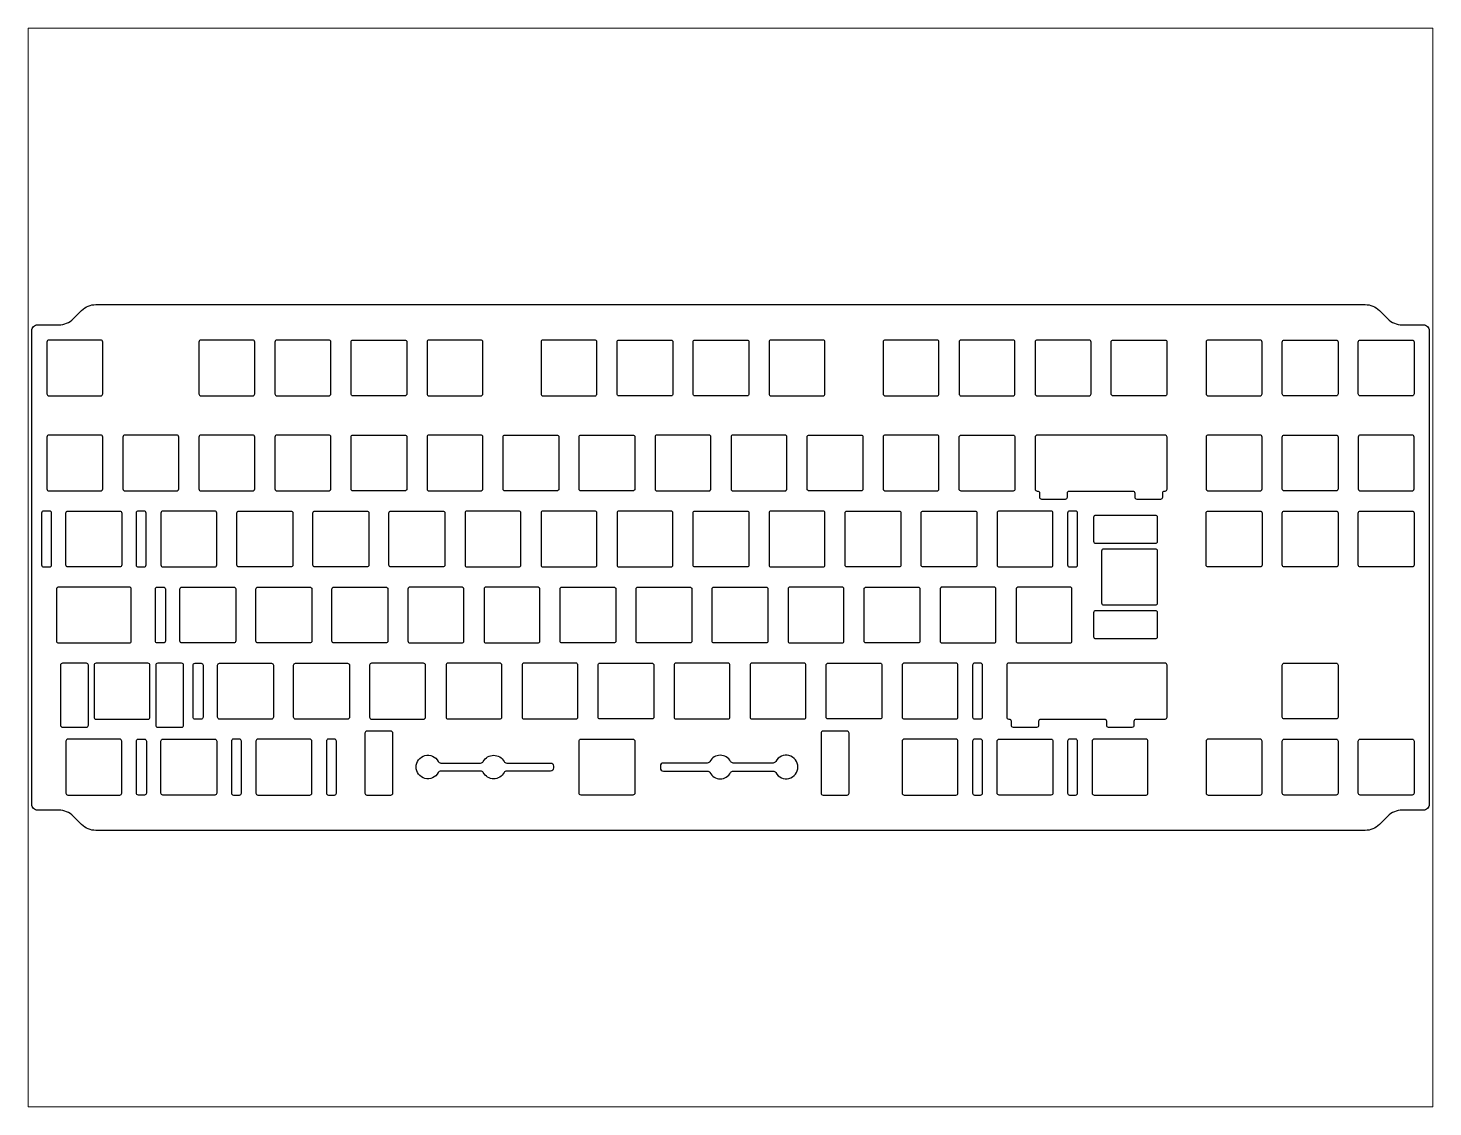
# Paper-space layout 'Layout1' of a CAD drawing. Header units: millimetres. Extents: x 1.08 to 9.69, y 0.83 to 7.44.
# The model-space entities are those that its viewports show. They can reach past a viewport. Long polylines and large blocks are cut down to what shows.
import ezdxf

# ---------------------------------------------------------------- set-up
doc = ezdxf.new("R2010")
doc.units = ezdxf.units.MM
doc.header["$MEASUREMENT"] = 0

msp = doc.modelspace()

# ---------------------------------------------------------------- linework, layer by layer
for points in [[(348.93, 698.27), (348.93, 579.67, -0.414214), (347.43, 578.17), (342.15, 578.17, 0.198912), (338.55, 576.68), (336.45, 574.58, -0.198912), (332.86, 573.09), (14.8, 573.09, -0.198912), (11.21, 574.58), (9.11, 576.68, 0.198912), (5.52, 578.17), (0.23, 578.17, -0.414214), (-1.27, 579.67), (-1.27, 698.27, -0.414214), (0.23, 699.77), (5.52, 699.77, 0.198912), (9.11, 701.26), (11.21, 703.36, -0.198912), (14.8, 704.85), (332.86, 704.85, -0.198912), (336.45, 703.36), (338.55, 701.26, 0.198912), (342.15, 699.77), (347.43, 699.77, -0.414214)], [(2.52, 695.47), (2.52, 682.48, 0.414214), (3.03, 681.97), (16.02, 681.97, 0.414214), (16.52, 682.48), (16.52, 695.47, 0.414214), (16.02, 695.97), (3.03, 695.97, 0.414214)], [(40.62, 695.47), (40.62, 682.48, 0.414214), (41.13, 681.97), (54.12, 681.97, 0.414214), (54.62, 682.48), (54.62, 695.47, 0.414214), (54.12, 695.97), (41.13, 695.97, 0.414214)], [(73.67, 682.48), (73.67, 695.47, 0.414214), (73.17, 695.97), (60.18, 695.97, 0.414214), (59.68, 695.47), (59.68, 682.48, 0.414214), (60.18, 681.97), (73.17, 681.97, 0.414214)], [(78.73, 695.47, -0.414214), (79.23, 695.97), (92.22, 695.97, -0.414214), (92.72, 695.47), (92.72, 682.48, -0.414214), (92.22, 681.97), (79.23, 681.97, -0.414214), (78.73, 682.48)], [(111.27, 695.97), (98.28, 695.97, 0.414214), (97.78, 695.47), (97.78, 682.48, 0.414214), (98.28, 681.97), (111.27, 681.97, 0.414214), (111.77, 682.48), (111.77, 695.47, 0.414214)], [(140.35, 682.48), (140.35, 695.47, 0.414214), (139.85, 695.97), (126.85, 695.97, 0.414214), (126.35, 695.47), (126.35, 682.48, 0.414214), (126.85, 681.97), (139.85, 681.97, 0.414214)], [(145.9, 681.97, -0.414214), (145.4, 682.48), (145.4, 695.47, -0.414214), (145.9, 695.97), (158.9, 695.97, -0.414214), (159.4, 695.47), (159.4, 682.48, -0.414214), (158.9, 681.97)], [(164.45, 695.47, -0.414214), (164.95, 695.97), (177.95, 695.97, -0.414214), (178.45, 695.47), (178.45, 682.48, -0.414214), (177.95, 681.97), (164.95, 681.97, -0.414214), (164.45, 682.48)], [(184, 681.97), (197, 681.97, 0.414214), (197.5, 682.48), (197.5, 695.47, 0.414214), (197, 695.97), (184, 695.97, 0.414214), (183.5, 695.47), (183.5, 682.48, 0.414214)], [(212.08, 695.47), (212.08, 682.48, 0.414214), (212.58, 681.97), (225.57, 681.97, 0.414214), (226.07, 682.48), (226.07, 695.47, 0.414214), (225.57, 695.97), (212.58, 695.97, 0.414214)], [(244.63, 695.97), (231.62, 695.97, 0.414214), (231.12, 695.47), (231.12, 682.48, 0.414214), (231.62, 681.97), (244.63, 681.97, 0.414214), (245.12, 682.48), (245.12, 695.47, 0.414214)], [(264.18, 682.48), (264.18, 695.47, 0.414214), (263.67, 695.97), (250.68, 695.97, 0.414214), (250.18, 695.47), (250.18, 682.48, 0.414214), (250.68, 681.97), (263.67, 681.97, 0.414214)], [(282.72, 695.97, -0.414214), (283.22, 695.47), (283.22, 682.48, -0.414214), (282.72, 681.97), (269.73, 681.97, -0.414214), (269.23, 682.48), (269.23, 695.47, -0.414214), (269.73, 695.97)], [(293.54, 681.97), (306.54, 681.97, 0.414214), (307.04, 682.48), (307.04, 695.47, 0.414214), (306.54, 695.97), (293.54, 695.97, 0.414214), (293.04, 695.47), (293.04, 682.48, 0.414214)], [(312.09, 695.47, -0.414214), (312.59, 695.97), (325.59, 695.97, -0.414214), (326.09, 695.47), (326.09, 682.48, -0.414214), (325.59, 681.97), (312.59, 681.97, -0.414214), (312.09, 682.48)], [(345.14, 682.48, -0.414214), (344.64, 681.97), (331.64, 681.97, -0.414214), (331.14, 682.48), (331.14, 695.47, -0.414214), (331.64, 695.97), (344.64, 695.97, -0.414214), (345.14, 695.47)], [(16.02, 672.16), (3.03, 672.16, 0.414214), (2.52, 671.66), (2.52, 658.66, 0.414214), (3.03, 658.16), (16.02, 658.16, 0.414214), (16.52, 658.66), (16.52, 671.66, 0.414214)], [(35.57, 658.66), (35.57, 671.66, 0.414214), (35.07, 672.16), (22.07, 672.16, 0.414214), (21.57, 671.66), (21.57, 658.66, 0.414214), (22.07, 658.16), (35.07, 658.16, 0.414214)], [(54.12, 672.16), (41.13, 672.16, 0.414214), (40.62, 671.66), (40.62, 658.66, 0.414214), (41.13, 658.16), (54.12, 658.16, 0.414214), (54.62, 658.66), (54.62, 671.66, 0.414214)], [(59.68, 671.66), (59.68, 658.66, 0.414214), (60.18, 658.16), (73.17, 658.16, 0.414214), (73.67, 658.66), (73.67, 671.66, 0.414214), (73.17, 672.16), (60.18, 672.16, 0.414214)], [(92.72, 658.66, -0.414214), (92.22, 658.16), (79.23, 658.16, -0.414214), (78.73, 658.66), (78.73, 671.66, -0.414214), (79.23, 672.16), (92.22, 672.16, -0.414214), (92.72, 671.66)], [(111.27, 672.16), (98.28, 672.16, 0.414214), (97.78, 671.66), (97.78, 658.66, 0.414214), (98.28, 658.16), (111.27, 658.16, 0.414214), (111.77, 658.66), (111.77, 671.66, 0.414214)], [(116.83, 671.66, -0.414214), (117.33, 672.16), (130.32, 672.16, -0.414214), (130.82, 671.66), (130.82, 658.66, -0.414214), (130.32, 658.16), (117.33, 658.16, -0.414214), (116.83, 658.66)], [(149.87, 658.66, -0.414214), (149.37, 658.16), (136.38, 658.16, -0.414214), (135.88, 658.66), (135.88, 671.66, -0.414214), (136.38, 672.16), (149.37, 672.16, -0.414214), (149.87, 671.66)], [(168.92, 658.66), (168.92, 671.66, 0.414214), (168.43, 672.16), (155.43, 672.16, 0.414214), (154.93, 671.66), (154.93, 658.66, 0.414214), (155.43, 658.16), (168.43, 658.16, 0.414214)], [(187.47, 672.16), (174.47, 672.16, 0.414214), (173.97, 671.66), (173.97, 658.66, 0.414214), (174.47, 658.16), (187.47, 658.16, 0.414214), (187.97, 658.66), (187.97, 671.66, 0.414214)], [(206.53, 672.16, -0.414214), (207.02, 671.66), (207.02, 658.66, -0.414214), (206.53, 658.16), (193.53, 658.16, -0.414214), (193.03, 658.66), (193.03, 671.66, -0.414214), (193.53, 672.16)], [(225.57, 672.16), (212.58, 672.16, 0.414214), (212.08, 671.66), (212.08, 658.66, 0.414214), (212.58, 658.16), (225.57, 658.16, 0.414214), (226.07, 658.66), (226.07, 671.66, 0.414214)], [(244.63, 672.13, -0.414214), (245.13, 671.63), (245.13, 658.63, -0.414214), (244.63, 658.13), (231.63, 658.13, -0.414214), (231.13, 658.63), (231.13, 671.63, -0.414214), (231.63, 672.13)], [(257.77, 656.13, 0.414214), (258.27, 656.63), (258.27, 657.63, -0.414214), (258.77, 658.13), (274.64, 658.13, -0.414214), (275.14, 657.63), (275.14, 656.63, 0.414214), (275.64, 656.13), (281.64, 656.13, 0.414214), (282.14, 656.63), (282.14, 657.63, -0.414214), (282.64, 658.13), (282.73, 658.13, 0.414214), (283.23, 658.63), (283.23, 671.63, 0.414214), (282.73, 672.13), (250.68, 672.13, 0.414214), (250.18, 671.63), (250.18, 658.63, 0.414214), (250.68, 658.13), (250.77, 658.13, -0.414214), (251.27, 657.63), (251.27, 656.63, 0.414214), (251.77, 656.13)], [(307.04, 658.66), (307.04, 671.66, 0.414214), (306.54, 672.16), (293.54, 672.16, 0.414214), (293.04, 671.66), (293.04, 658.66, 0.414214), (293.54, 658.16), (306.54, 658.16, 0.414214)], [(325.59, 672.16, -0.414214), (326.09, 671.66), (326.09, 658.66, -0.414214), (325.59, 658.16), (312.59, 658.16, -0.414214), (312.09, 658.66), (312.09, 671.66, -0.414214), (312.59, 672.16)], [(331.64, 658.16), (344.64, 658.16, 0.414214), (345.14, 658.66), (345.14, 671.66, 0.414214), (344.64, 672.16), (331.64, 672.16, 0.414214), (331.14, 671.66), (331.14, 658.66, 0.414214)], [(3.19, 653.11), (1.69, 653.11, 0.414214), (1.19, 652.61), (1.19, 639.61, 0.414214), (1.69, 639.11), (3.19, 639.11, 0.414214), (3.69, 639.61), (3.69, 652.61, 0.414214)], [(21.29, 639.61, -0.414214), (20.79, 639.11), (7.79, 639.11, -0.414214), (7.29, 639.61), (7.29, 652.61, -0.414214), (7.79, 653.11), (20.79, 653.11, -0.414214), (21.29, 652.61)], [(26.89, 653.11), (25.39, 653.11, 0.414214), (24.89, 652.61), (24.89, 639.61, 0.414214), (25.39, 639.11), (26.89, 639.11, 0.414214), (27.39, 639.61), (27.39, 652.61, 0.414214)], [(45.1, 639.61), (45.1, 652.61, 0.414214), (44.6, 653.11), (31.6, 653.11, 0.414214), (31.1, 652.61), (31.1, 639.61, 0.414214), (31.6, 639.11), (44.6, 639.11, 0.414214)], [(64.15, 639.61, -0.414214), (63.65, 639.11), (50.65, 639.11, -0.414214), (50.15, 639.61), (50.15, 652.61, -0.414214), (50.65, 653.11), (63.65, 653.11, -0.414214), (64.15, 652.61)], [(69.7, 639.11, -0.414214), (69.2, 639.61), (69.2, 652.61, -0.414214), (69.7, 653.11), (82.7, 653.11, -0.414214), (83.2, 652.61), (83.2, 639.61, -0.414214), (82.7, 639.11)], [(88.25, 652.61, -0.414214), (88.75, 653.11), (101.75, 653.11, -0.414214), (102.25, 652.61), (102.25, 639.61, -0.414214), (101.75, 639.11), (88.75, 639.11, -0.414214), (88.25, 639.61)], [(120.8, 653.11), (107.8, 653.11, 0.414214), (107.3, 652.61), (107.3, 639.61, 0.414214), (107.8, 639.11), (120.8, 639.11, 0.414214), (121.3, 639.61), (121.3, 652.61, 0.414214)], [(140.35, 639.61), (140.35, 652.61, 0.414214), (139.85, 653.11), (126.85, 653.11, 0.414214), (126.35, 652.61), (126.35, 639.61, 0.414214), (126.85, 639.11), (139.85, 639.11, 0.414214)], [(145.9, 639.11), (158.9, 639.11, 0.414214), (159.4, 639.61), (159.4, 652.61, 0.414214), (158.9, 653.11), (145.9, 653.11, 0.414214), (145.4, 652.61), (145.4, 639.61, 0.414214)], [(164.45, 652.61, -0.414214), (164.95, 653.11), (177.95, 653.11, -0.414214), (178.45, 652.61), (178.45, 639.61, -0.414214), (177.95, 639.11), (164.95, 639.11, -0.414214), (164.45, 639.61)], [(197, 653.11), (184, 653.11, 0.414214), (183.5, 652.61), (183.5, 639.61, 0.414214), (184, 639.11), (197, 639.11, 0.414214), (197.5, 639.61), (197.5, 652.61, 0.414214)], [(202.55, 652.61, -0.414214), (203.05, 653.11), (216.05, 653.11, -0.414214), (216.55, 652.61), (216.55, 639.61, -0.414214), (216.05, 639.11), (203.05, 639.11, -0.414214), (202.55, 639.61)], [(221.6, 652.61, -0.414214), (222.1, 653.11), (235.1, 653.11, -0.414214), (235.6, 652.61), (235.6, 639.61, -0.414214), (235.1, 639.11), (222.1, 639.11, -0.414214), (221.6, 639.61)], [(240.65, 652.61), (240.65, 639.61, 0.414214), (241.15, 639.11), (254.15, 639.11, 0.414214), (254.65, 639.61), (254.65, 652.61, 0.414214), (254.15, 653.11), (241.15, 653.11, 0.414214)], [(260.31, 653.11), (258.81, 653.11, 0.414214), (258.31, 652.61), (258.31, 639.61, 0.414214), (258.81, 639.11), (260.31, 639.11, 0.414214), (260.81, 639.61), (260.81, 652.61, 0.414214)], [(265.34, 645.03), (280.34, 645.03, 0.414214), (280.84, 645.53), (280.84, 651.53, 0.414214), (280.34, 652.03), (265.34, 652.03, 0.414214), (264.84, 651.53), (264.84, 645.53, 0.414214)], [(293.54, 639.11, -0.414214), (293.04, 639.61), (293.04, 652.61, -0.414214), (293.54, 653.11), (306.54, 653.11, -0.414214), (307.04, 652.61), (307.04, 639.61, -0.414214), (306.54, 639.11)], [(312.59, 639.11, -0.414214), (312.09, 639.61), (312.09, 652.61, -0.414214), (312.59, 653.11), (325.59, 653.11, -0.414214), (326.09, 652.61), (326.09, 639.61, -0.414214), (325.59, 639.11)], [(331.14, 652.61, -0.414214), (331.64, 653.11), (344.64, 653.11, -0.414214), (345.14, 652.61), (345.14, 639.61, -0.414214), (344.64, 639.11), (331.64, 639.11, -0.414214), (331.14, 639.61)], [(280.84, 630.09), (280.84, 643.09, 0.414214), (280.34, 643.59), (267.34, 643.59, 0.414214), (266.84, 643.09), (266.84, 630.09, 0.414214), (267.34, 629.59), (280.34, 629.59, 0.414214)], [(5.41, 620.06), (23.17, 620.06, 0.414214), (23.67, 620.56), (23.67, 633.56, 0.414214), (23.17, 634.06), (5.41, 634.06, 0.414214), (4.91, 633.56), (4.91, 620.56, 0.414214)], [(29.71, 633.56, -0.414214), (30.21, 634.06), (31.71, 634.06, -0.414214), (32.21, 633.56), (32.21, 620.56, -0.414214), (31.71, 620.06), (30.21, 620.06, -0.414214), (29.71, 620.56)], [(49.86, 620.56, -0.414214), (49.36, 620.06), (36.36, 620.06, -0.414214), (35.86, 620.56), (35.86, 633.56, -0.414214), (36.36, 634.06), (49.36, 634.06, -0.414214), (49.86, 633.56)], [(68.41, 634.06, -0.414214), (68.91, 633.56), (68.91, 620.56, -0.414214), (68.41, 620.06), (55.41, 620.06, -0.414214), (54.91, 620.56), (54.91, 633.56, -0.414214), (55.41, 634.06)], [(74.46, 620.06, -0.414214), (73.96, 620.56), (73.96, 633.56, -0.414214), (74.46, 634.06), (87.46, 634.06, -0.414214), (87.96, 633.56), (87.96, 620.56, -0.414214), (87.46, 620.06)], [(107.01, 620.56), (107.01, 633.56, 0.414214), (106.51, 634.06), (93.51, 634.06, 0.414214), (93.01, 633.56), (93.01, 620.56, 0.414214), (93.51, 620.06), (106.51, 620.06, 0.414214)], [(126.06, 620.56), (126.06, 633.56, 0.414214), (125.56, 634.06), (112.56, 634.06, 0.414214), (112.06, 633.56), (112.06, 620.56, 0.414214), (112.56, 620.06), (125.56, 620.06, 0.414214)], [(145.11, 620.56, -0.414214), (144.61, 620.06), (131.61, 620.06, -0.414214), (131.11, 620.56), (131.11, 633.56, -0.414214), (131.61, 634.06), (144.61, 634.06, -0.414214), (145.11, 633.56)], [(164.16, 620.56, -0.414214), (163.66, 620.06), (150.66, 620.06, -0.414214), (150.16, 620.56), (150.16, 633.56, -0.414214), (150.66, 634.06), (163.66, 634.06, -0.414214), (164.16, 633.56)], [(183.21, 620.56, -0.414214), (182.71, 620.06), (169.71, 620.06, -0.414214), (169.21, 620.56), (169.21, 633.56, -0.414214), (169.71, 634.06), (182.71, 634.06, -0.414214), (183.21, 633.56)], [(188.26, 633.56), (188.26, 620.56, 0.414214), (188.76, 620.06), (201.76, 620.06, 0.414214), (202.26, 620.56), (202.26, 633.56, 0.414214), (201.76, 634.06), (188.76, 634.06, 0.414214)], [(207.31, 633.56, -0.414214), (207.81, 634.06), (220.81, 634.06, -0.414214), (221.31, 633.56), (221.31, 620.56, -0.414214), (220.81, 620.06), (207.81, 620.06, -0.414214), (207.31, 620.56)], [(239.86, 634.06), (226.86, 634.06, 0.414214), (226.36, 633.56), (226.36, 620.56, 0.414214), (226.86, 620.06), (239.86, 620.06, 0.414214), (240.36, 620.56), (240.36, 633.56, 0.414214)], [(245.91, 620.06), (258.91, 620.06, 0.414214), (259.41, 620.56), (259.41, 633.56, 0.414214), (258.91, 634.06), (245.91, 634.06, 0.414214), (245.41, 633.56), (245.41, 620.56, 0.414214)], [(265.34, 621.15), (280.34, 621.15, 0.414214), (280.84, 621.65), (280.84, 627.65, 0.414214), (280.34, 628.15), (265.34, 628.15, 0.414214), (264.84, 627.65), (264.84, 621.65, 0.414214)], [(12.91, 614.46, 0.414214), (12.41, 614.96), (6.41, 614.96, 0.414214), (5.91, 614.46), (5.91, 599.46, 0.414214), (6.41, 598.96), (12.41, 598.96, 0.414214), (12.91, 599.46)], [(27.84, 614.96), (14.84, 614.96, 0.414214), (14.34, 614.46), (14.34, 601.46, 0.414214), (14.84, 600.96), (27.84, 600.96, 0.414214), (28.34, 601.46), (28.34, 614.46, 0.414214)], [(36.28, 614.96), (30.28, 614.96, 0.414214), (29.78, 614.46), (29.78, 599.46, 0.414214), (30.28, 598.96), (36.28, 598.96, 0.414214), (36.78, 599.46), (36.78, 614.46, 0.414214)], [(41.64, 601.46, -0.414214), (41.14, 600.96), (39.64, 600.96, -0.414214), (39.14, 601.46), (39.14, 614.46, -0.414214), (39.64, 614.96), (41.14, 614.96, -0.414214), (41.64, 614.46)], [(59.3, 601.46, -0.414214), (58.8, 600.96), (45.8, 600.96, -0.414214), (45.3, 601.46), (45.3, 614.46, -0.414214), (45.8, 614.96), (58.8, 614.96, -0.414214), (59.3, 614.46)], [(64.35, 614.46, -0.414214), (64.85, 614.96), (77.85, 614.96, -0.414214), (78.35, 614.46), (78.35, 601.46, -0.414214), (77.85, 600.96), (64.85, 600.96, -0.414214), (64.35, 601.46)], [(96.9, 614.96), (83.9, 614.96, 0.414214), (83.4, 614.46), (83.4, 601.46, 0.414214), (83.9, 600.96), (96.9, 600.96, 0.414214), (97.4, 601.46), (97.4, 614.46, 0.414214)], [(116.54, 601.51), (116.54, 614.51, 0.414214), (116.04, 615.01), (103.04, 615.01, 0.414214), (102.54, 614.51), (102.54, 601.51, 0.414214), (103.04, 601.01), (116.04, 601.01, 0.414214)], [(121.59, 614.51), (121.59, 601.51, 0.414214), (122.09, 601.01), (135.09, 601.01, 0.414214), (135.59, 601.51), (135.59, 614.51, 0.414214), (135.09, 615.01), (122.09, 615.01, 0.414214)], [(140.64, 614.51, -0.414214), (141.14, 615.01), (154.14, 615.01, -0.414214), (154.64, 614.51), (154.64, 601.51, -0.414214), (154.14, 601.01), (141.14, 601.01, -0.414214), (140.64, 601.51)], [(159.69, 614.51), (159.69, 601.51, 0.414214), (160.19, 601.01), (173.19, 601.01, 0.414214), (173.69, 601.51), (173.69, 614.51, 0.414214), (173.19, 615.01), (160.19, 615.01, 0.414214)], [(192.24, 615.01), (179.24, 615.01, 0.414214), (178.74, 614.51), (178.74, 601.51, 0.414214), (179.24, 601.01), (192.24, 601.01, 0.414214), (192.74, 601.51), (192.74, 614.51, 0.414214)], [(197.79, 614.51, -0.414214), (198.29, 615.01), (211.29, 615.01, -0.414214), (211.79, 614.51), (211.79, 601.51, -0.414214), (211.29, 601.01), (198.29, 601.01, -0.414214), (197.79, 601.51)], [(230.84, 601.51), (230.84, 614.51, 0.414214), (230.34, 615.01), (217.34, 615.01, 0.414214), (216.84, 614.51), (216.84, 601.51, 0.414214), (217.34, 601.01), (230.34, 601.01, 0.414214)], [(236.99, 601.51), (236.99, 614.51, 0.414214), (236.49, 615.01), (234.99, 615.01, 0.414214), (234.49, 614.51), (234.49, 601.51, 0.414214), (234.99, 601.01), (236.49, 601.01, 0.414214)], [(274.52, 599, 0.414214), (275.02, 599.5), (275.02, 600.5, -0.414214), (275.52, 601), (282.75, 601, 0.414214), (283.25, 601.5), (283.25, 614.5, 0.414214), (282.75, 615), (269.75, 615), (266.08, 615), (243.56, 615, 0.414214), (243.06, 614.5), (243.06, 601.5, 0.414214), (243.56, 601), (243.64, 601, -0.414214), (244.14, 600.5), (244.14, 599.5, 0.414214), (244.64, 599), (250.64, 599, 0.414214), (251.14, 599.5), (251.14, 600.5, -0.414214), (251.64, 601), (266.08, 601), (267.52, 601, -0.414214), (268.02, 600.5), (268.02, 599.5, 0.414214), (268.52, 599)], [(312.59, 601.01, -0.414214), (312.09, 601.51), (312.09, 614.51, -0.414214), (312.59, 615.01), (325.59, 615.01, -0.414214), (326.09, 614.51), (326.09, 601.51, -0.414214), (325.59, 601.01)], [(20.79, 595.96), (7.79, 595.96, 0.414214), (7.29, 595.46), (7.29, 582.46, 0.414214), (7.79, 581.96), (20.79, 581.96, 0.414214), (21.29, 582.46), (21.29, 595.46, 0.414214)], [(24.94, 595.46, -0.414214), (25.44, 595.96), (26.94, 595.96, -0.414214), (27.44, 595.46), (27.44, 582.46, -0.414214), (26.94, 581.96), (25.44, 581.96, -0.414214), (24.94, 582.46)], [(44.6, 595.96, -0.414214), (45.1, 595.46), (45.1, 582.46, -0.414214), (44.6, 581.96), (31.6, 581.96, -0.414214), (31.1, 582.46), (31.1, 595.46, -0.414214), (31.6, 595.96)], [(50.76, 595.96), (49.26, 595.96, 0.414214), (48.76, 595.46), (48.76, 582.46, 0.414214), (49.26, 581.96), (50.76, 581.96, 0.414214), (51.26, 582.46), (51.26, 595.46, 0.414214)], [(68.41, 595.96), (55.41, 595.96, 0.414214), (54.91, 595.46), (54.91, 582.46, 0.414214), (55.41, 581.96), (68.41, 581.96, 0.414214), (68.91, 582.46), (68.91, 595.46, 0.414214)], [(74.57, 595.96), (73.07, 595.96, 0.414214), (72.57, 595.46), (72.57, 582.46, 0.414214), (73.07, 581.96), (74.57, 581.96, 0.414214), (75.07, 582.46), (75.07, 595.46, 0.414214)], [(82.72, 581.96), (88.72, 581.96, 0.414214), (89.22, 582.46), (89.22, 597.46, 0.414214), (88.72, 597.96), (82.72, 597.96, 0.414214), (82.23, 597.46), (82.23, 582.46, 0.414214)], [(136.38, 581.96, -0.414214), (135.88, 582.46), (135.88, 595.46, -0.414214), (136.38, 595.96), (149.37, 595.96, -0.414214), (149.87, 595.46), (149.87, 582.46, -0.414214), (149.37, 581.96)], [(196.53, 597.46), (196.53, 582.46, 0.414214), (197.03, 581.96), (203.03, 581.96, 0.414214), (203.53, 582.46), (203.53, 597.46, 0.414214), (203.03, 597.96), (197.03, 597.96, 0.414214)], [(230.84, 582.46), (230.84, 595.46, 0.414214), (230.34, 595.96), (217.34, 595.96, 0.414214), (216.84, 595.46), (216.84, 582.46, 0.414214), (217.34, 581.96), (230.34, 581.96, 0.414214)], [(236.49, 595.96), (234.99, 595.96, 0.414214), (234.49, 595.46), (234.49, 582.46, 0.414214), (234.99, 581.96), (236.49, 581.96, 0.414214), (236.99, 582.46), (236.99, 595.46, 0.414214)], [(241.15, 581.96, -0.414214), (240.65, 582.46), (240.65, 595.46, -0.414214), (241.15, 595.96), (254.15, 595.96, -0.414214), (254.65, 595.46), (254.65, 582.46, -0.414214), (254.15, 581.96)], [(258.81, 581.96), (260.31, 581.96, 0.414214), (260.81, 582.46), (260.81, 595.46, 0.414214), (260.31, 595.96), (258.81, 595.96, 0.414214), (258.31, 595.46), (258.31, 582.46, 0.414214)], [(264.96, 581.96), (277.96, 581.96, 0.414214), (278.46, 582.46), (278.46, 595.46, 0.414214), (277.96, 595.96), (264.96, 595.96, 0.414214), (264.46, 595.46), (264.46, 582.46, 0.414214)], [(306.54, 595.96), (293.54, 595.96, 0.414214), (293.04, 595.46), (293.04, 582.46, 0.414214), (293.54, 581.96), (306.54, 581.96, 0.414214), (307.04, 582.46), (307.04, 595.46, 0.414214)], [(325.59, 595.96, -0.414214), (326.09, 595.46), (326.09, 582.46, -0.414214), (325.59, 581.96), (312.59, 581.96, -0.414214), (312.09, 582.46), (312.09, 595.46, -0.414214), (312.59, 595.96)], [(345.14, 582.46, -0.414214), (344.64, 581.96), (331.64, 581.96, -0.414214), (331.14, 582.46), (331.14, 595.46, -0.414214), (331.64, 595.96), (344.64, 595.96, -0.414214), (345.14, 595.46)], [(129.49, 588.74, -0.414214), (128.73, 587.98), (117.75, 587.98, 0.275683), (117.08, 587.58, -0.596716), (111.89, 587.58, 0.275683), (111.22, 587.98), (101.25, 587.98, 0.275683), (100.58, 587.58, -3.959288), (100.58, 590.38, 0.275683), (101.25, 589.98), (111.22, 589.98, 0.275683), (111.89, 590.38, -0.596716), (117.08, 590.38, 0.275683), (117.75, 589.98), (128.73, 589.98, -0.414214), (129.49, 589.22)], [(184.5, 589.98), (174.53, 589.98, -0.275683), (173.86, 590.38, 0.596716), (168.67, 590.38, -0.275683), (168, 589.98), (157.02, 589.98, 0.414214), (156.26, 589.22), (156.26, 588.74, 0.414214), (157.02, 587.98), (168, 587.98, -0.275683), (168.67, 587.58, 0.596716), (173.86, 587.58, -0.275683), (174.53, 587.98), (184.5, 587.98, -0.275683), (185.17, 587.58, 3.959288), (185.17, 590.38, -0.275683)]]:
    msp.add_lwpolyline(points, format="xyb", close=True)

psp = doc.layouts.get("Layout1")

# ---------------------------------------------------------------- viewports
at = {"layer": '0', "linetype": 'Continuous'}
psp.add_viewport(center=(5.3833, 4.1333), size=(8.6133, 6.613333), view_center_point=(173.8312, 638.9687), view_height=270.307552, dxfattribs=at)

doc.saveas('drawing.dxf')
